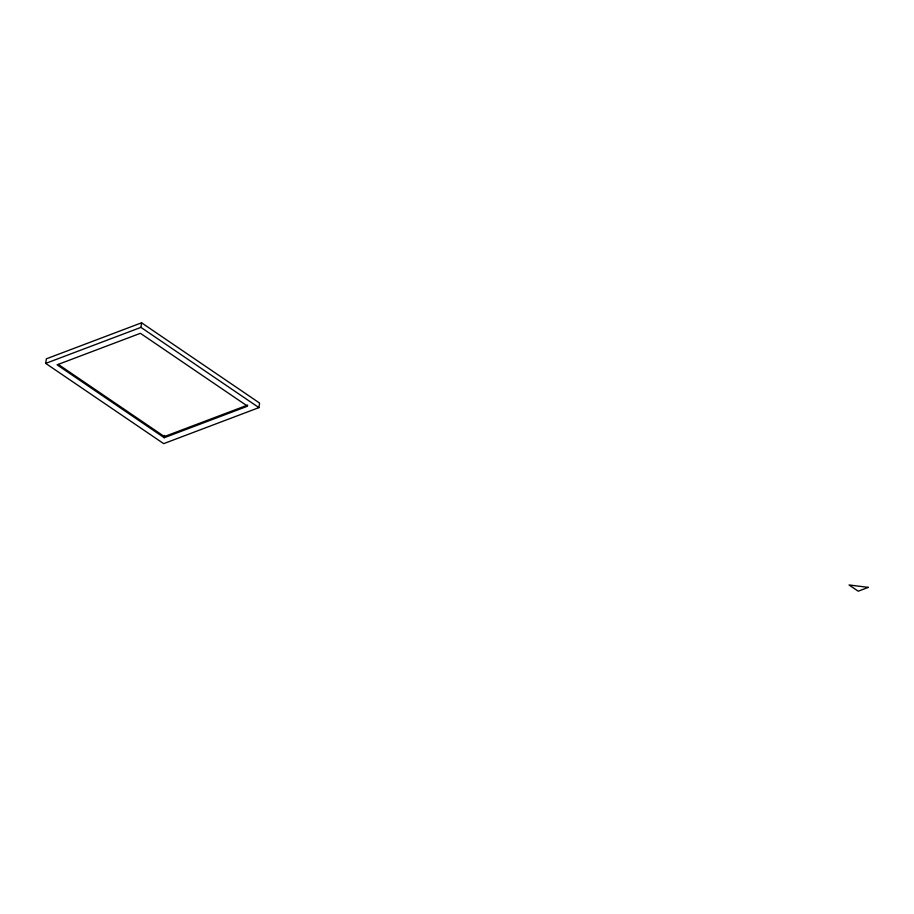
<?xml version="1.0" encoding="UTF-8"?>
<svg xmlns="http://www.w3.org/2000/svg" width="914" height="914" viewBox="0 0 914 914"><rect width="100%" height="100%" fill="white"/><g stroke="black" fill="none" stroke-linecap="round" stroke-linejoin="round"><path stroke-width="1.37" d="M45.7 363.395L46.34 358.825L141.579 322.802L259.565 403.051L258.925 407.621L163.686 443.644L45.7 363.395L140.939 327.372L258.925 407.621M140.939 327.372L141.579 322.802M164.223 437.715L247.568 406.193L140.402 333.302L57.068 364.823L164.223 437.715L164.543 435.43M247.717 405.051L164.383 436.572L58.405 364.48M868.3 587.382L858.223 591.198L849.06 584.96L868.3 587.382"/></g></svg>
